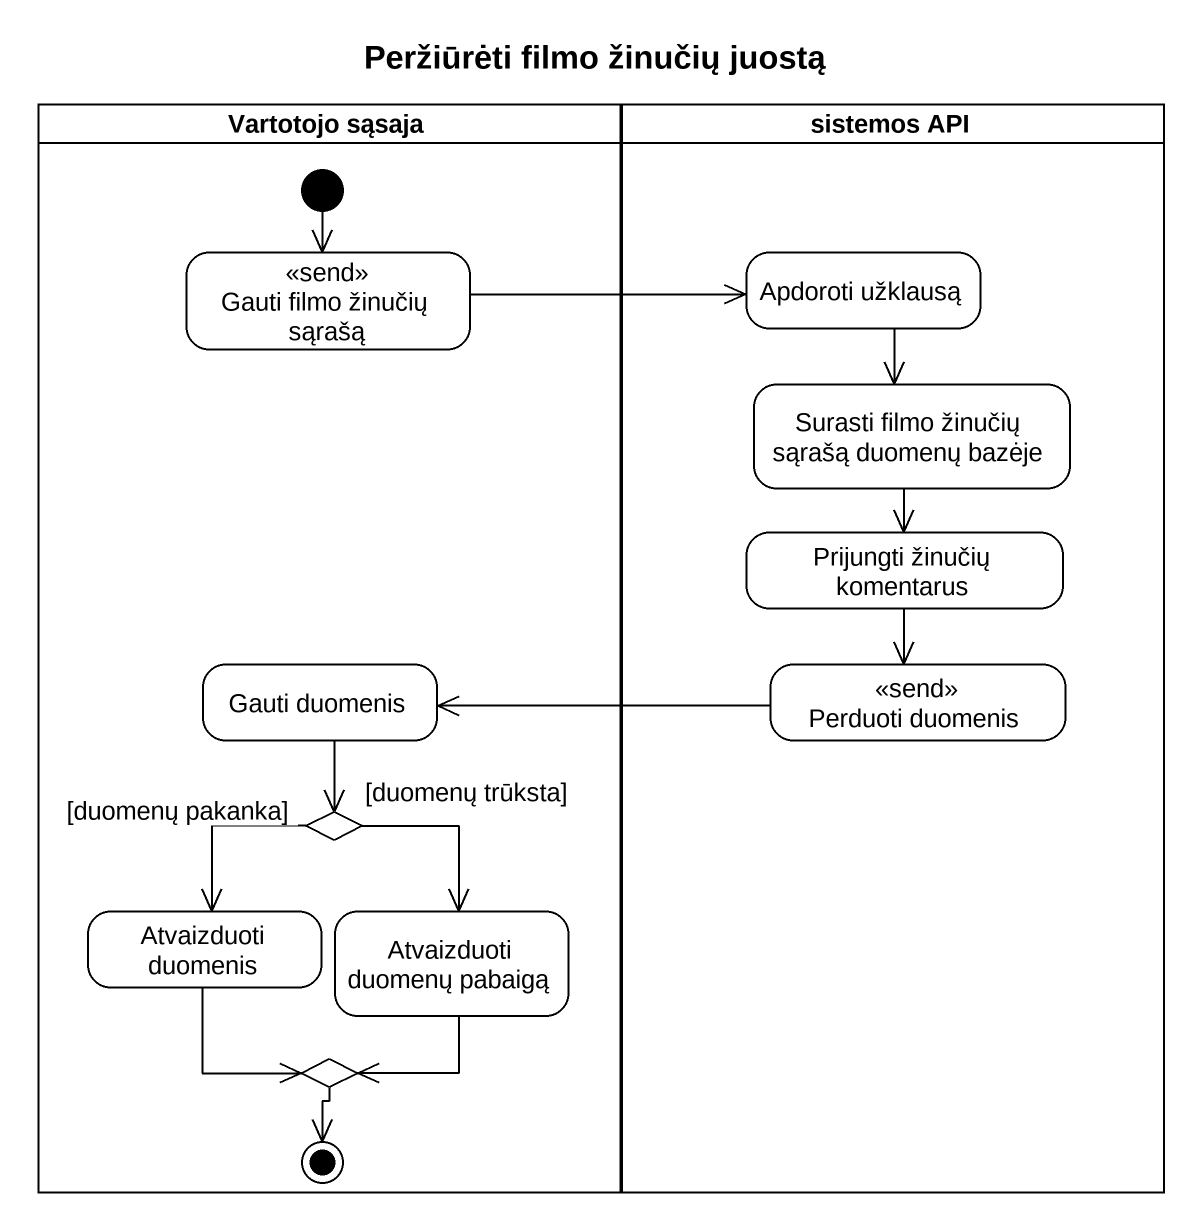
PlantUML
@startuml
title Peržiūrėti filmo žinučių juostą
hide empty description
state "Vartotojo sąsaja" as Vartotojo_sąsaja <<partition>> {
  state "Gauti filmo žinučių sąrašą" as Gauti_filmo_žinučių_sąrašą <<send>>
  state "Gauti duomenis" as Gauti_duomenis
  state choice1 <<choice>>
  state "Atvaizduoti duomenis" as Atvaizduoti_duomenis
  state "Atvaizduoti duomenų pabaigą" as Atvaizduoti_duomenų_pabaigą
  state choice2 <<choice>>
  [*] --> Gauti_filmo_žinučių_sąrašą
  choice2 --> [*]
}
state "sistemos API" as sistemos_API <<partition>> {
  state "Apdoroti užklausą" as Apdoroti_užklausą
  state "Surasti filmo žinučių sąrašą duomenų bazėje" as Surasti_filmo_žinučių
  state "Prijungti žinučių komentarus" as Prijungti_žinučių_komentarus
  state "Perduoti duomenis" as Perduoti_duomenis <<send>>
}
Gauti_filmo_žinučių_sąrašą -right-> Apdoroti_užklausą
Apdoroti_užklausą --> Surasti_filmo_žinučių
Surasti_filmo_žinučių --> Prijungti_žinučių_komentarus
Prijungti_žinučių_komentarus --> Perduoti_duomenis
Gauti_duomenis --> choice1
Perduoti_duomenis -left-> Gauti_duomenis
choice1 --> Atvaizduoti_duomenis : [duomenų pakanka]
choice1 --> Atvaizduoti_duomenų_pabaigą : [duomenų trūksta]
Atvaizduoti_duomenis --> choice2
Atvaizduoti_duomenų_pabaigą --> choice2
@enduml
